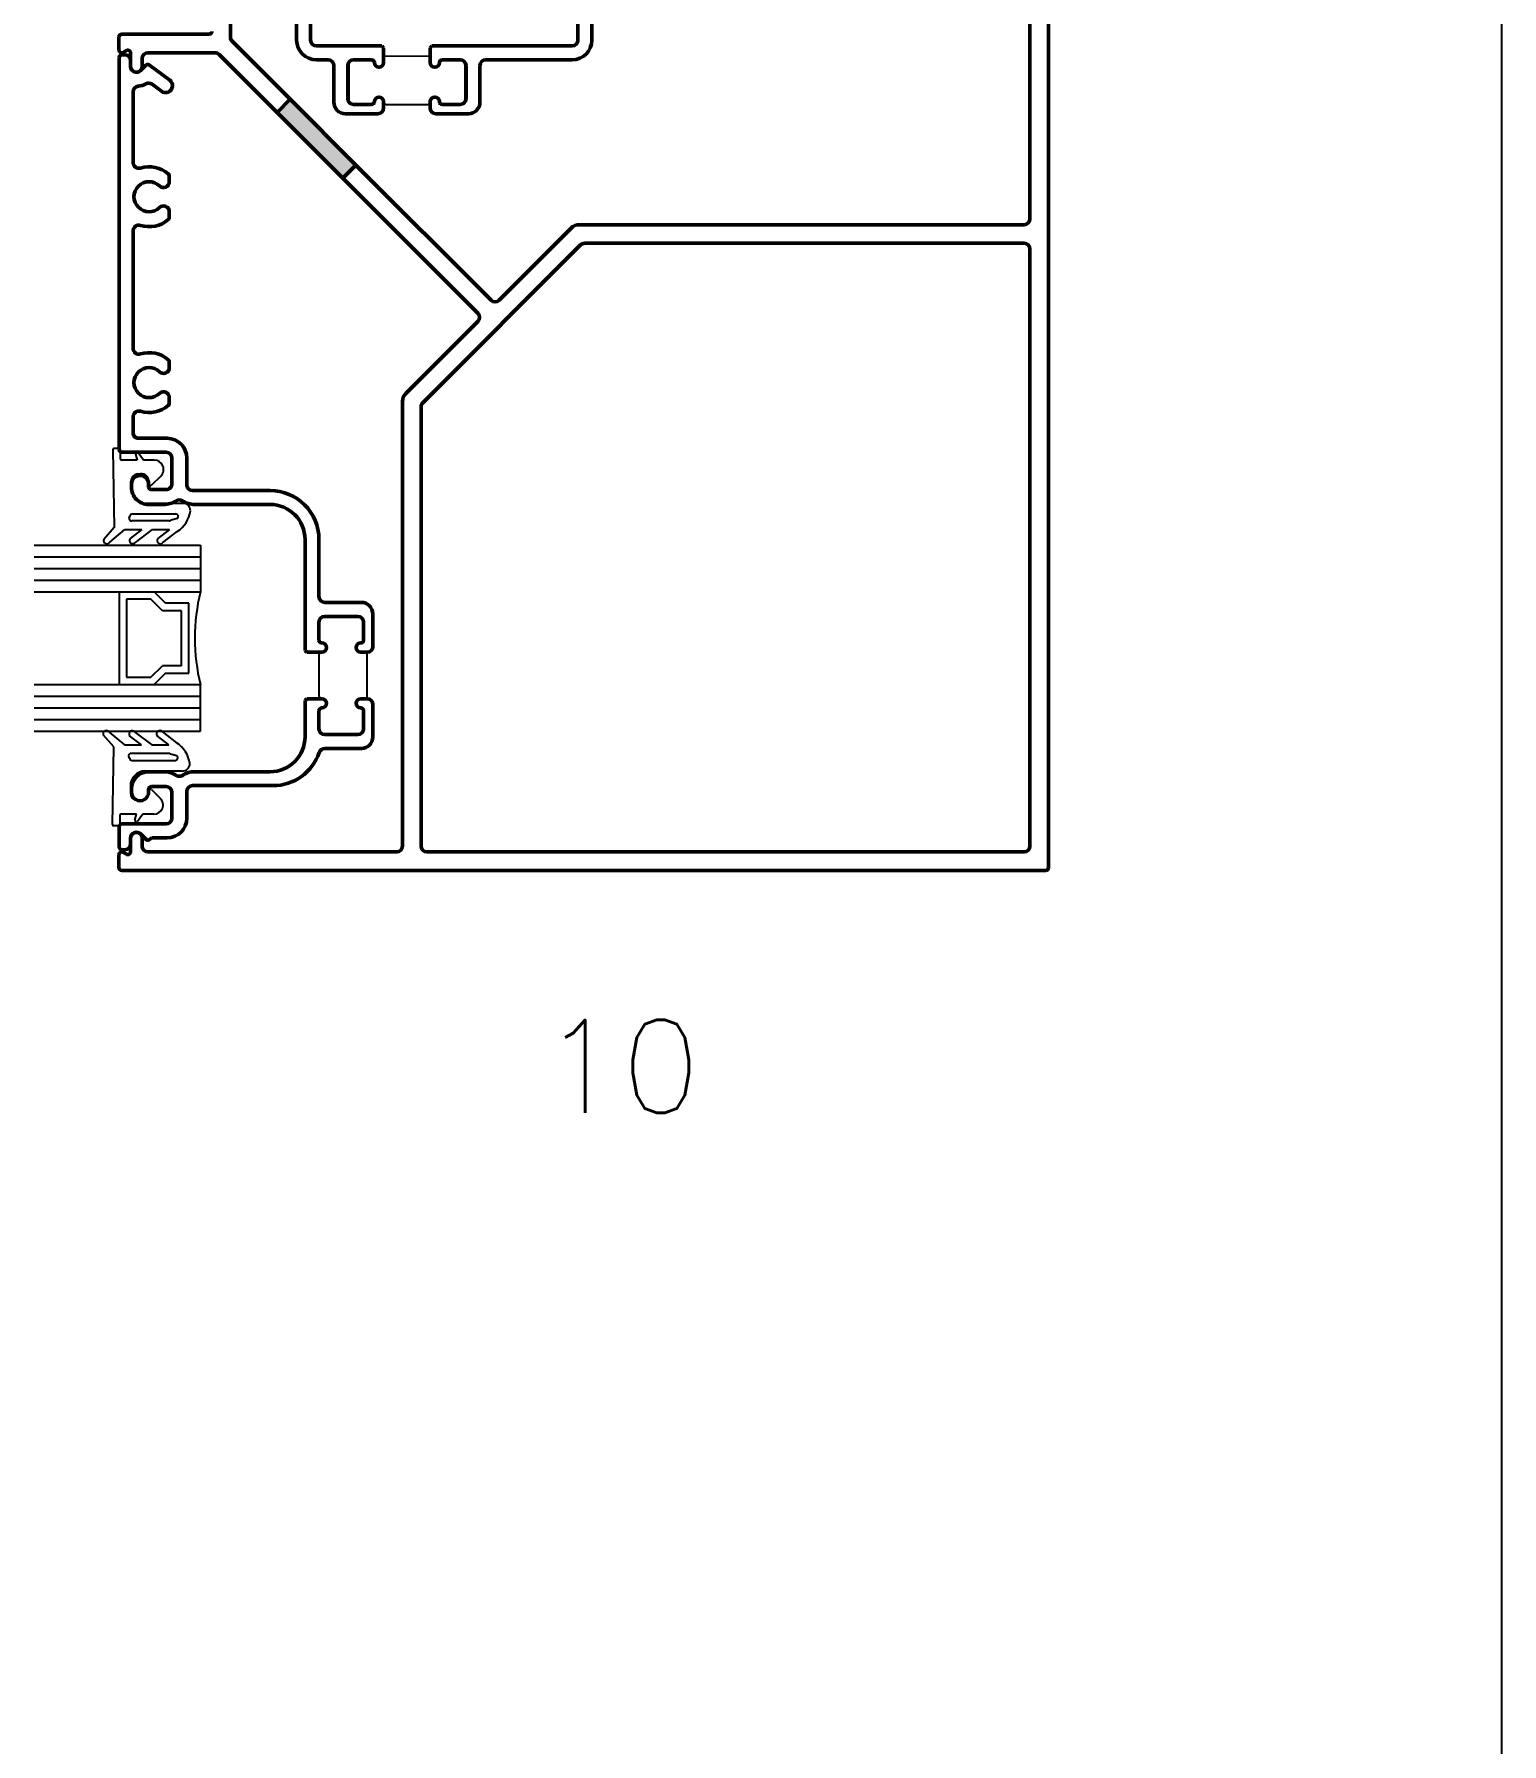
# Model space of a CAD drawing. Header units: inches. Extents: x -1.3 to 32.6, y -0.2 to 43.7.
# Drawn here: x 24.66 to 32.55, y 21.8 to 31 of the extents above; entities that cross this region are included whole.
import ezdxf

# ---------------------------------------------------------------- set-up
doc = ezdxf.new("R2010")
doc.units = ezdxf.units.IN
doc.header["$MEASUREMENT"] = 0
for name, color, linetype in [('R-ANNO-TEXT', 6, 'Continuous'), ('R-SWTS-DET1', 1, 'Continuous'), ('R-SWTS-OTLN', 2, 'Continuous')]:
    doc.layers.add(name, color=color, linetype=linetype)
doc.styles.add('SWTSTEXT', font='romans.shx')

msp = doc.modelspace()

# ---------------------------------------------------------------- hatches: boundary and pattern name
at = {"layer": 'R-SWTS-DET1'}
msp.add_hatch(color=256, dxfattribs=at).paths.add_polyline_path([(26.03551, 30.64826), (25.9648, 30.57755), (26.31835, 30.224), (26.38906, 30.29471)])

# ---------------------------------------------------------------- linework, layer by layer
at = {"layer": 'R-SWTS-DET1', "lineweight": 50}
for p, q in [((30.11443, 31.48363), (30.11443, 26.51363)), ((25.71443, 31.34312), (25.71443, 30.98218)), ((30.01443, 30.00463), (30.01443, 31.34263)), ((26.07033, 31.10363), (26.07033, 30.96663)), ((27.65833, 30.96646), (27.65833, 31.10363)), ((26.14533, 30.96663), (26.14533, 31.09083)), ((27.58333, 31.09083), (27.58333, 30.96663)), ((25.11444, 30.91361), (25.11444, 30.98363)), ((25.12944, 30.99863), (25.59943, 30.99863)), ((25.15494, 30.91101), (25.13694, 30.90062)), ((25.72351, 30.96026), (26.03551, 30.64826)), ((26.52833, 30.93563), (26.17633, 30.93563)), ((26.53833, 30.92563), (26.52833, 30.93563)), ((26.53833, 30.84563), (26.53833, 30.92563)), ((26.79833, 30.93563), (26.78833, 30.92563)), ((26.78833, 30.92563), (26.78833, 30.84563)), ((27.55233, 30.93563), (26.79833, 30.93563)), ((25.11544, 30.87258), (25.11544, 28.76423)), ((25.14644, 30.88758), (25.13044, 30.88758)), ((25.17744, 30.82462), (25.17744, 30.89802)), ((25.17744, 30.82462), (25.17744, 30.85658)), ((25.25907, 30.83142), (25.23036, 30.8027)), ((25.23944, 30.86763), (25.23944, 30.82462)), ((25.63088, 30.89863), (25.27044, 30.89863)), ((25.38742, 30.75182), (25.27863, 30.83284)), ((25.9648, 30.57755), (25.6528, 30.88955)), ((26.17633, 30.86063), (26.23933, 30.86063)), ((26.27033, 30.82963), (26.27033, 30.63263)), ((26.34533, 30.65163), (26.34533, 30.82963)), ((26.37633, 30.86063), (26.47333, 30.86063)), ((26.85333, 30.86063), (26.95033, 30.86063)), ((26.98133, 30.82963), (26.98133, 30.65163)), ((27.05633, 30.63263), (27.05633, 30.82938)), ((27.08758, 30.86063), (27.5525, 30.86063)), ((25.29238, 30.72912), (25.34263, 30.69168)), ((25.19044, 30.30794), (25.19044, 30.68824)), ((26.03551, 30.64826), (25.9648, 30.57755)), ((26.03551, 30.64826), (26.38906, 30.29471)), ((26.53833, 30.60163), (26.53833, 30.63563)), ((26.78833, 30.63563), (26.78833, 30.60163)), ((26.31835, 30.224), (25.9648, 30.57755)), ((26.33233, 30.57063), (26.50733, 30.57063)), ((26.47333, 30.62063), (26.37633, 30.62063)), ((26.81933, 30.57063), (26.99433, 30.57063)), ((26.95033, 30.62063), (26.85333, 30.62063)), ((26.31835, 30.224), (26.38906, 30.29471)), ((26.38906, 30.29471), (27.1158, 29.56797)), ((25.38546, 30.20437), (25.38546, 30.23571)), ((27.04509, 29.49726), (26.31835, 30.224)), ((25.38546, 30.01228), (25.38546, 30.04362)), ((25.19044, 29.30794), (25.19044, 29.94005)), ((27.15964, 29.56797), (27.54715, 29.95547)), ((27.59099, 29.97363), (29.98343, 29.97363)), ((26.74851, 29.01542), (27.59765, 29.86455)), ((27.61957, 29.87363), (29.98343, 29.87363)), ((30.01443, 29.84263), (30.01443, 26.62963)), ((26.65759, 29.06592), (27.04509, 29.45342)), ((25.38546, 29.20437), (25.38546, 29.23571)), ((25.38546, 29.01228), (25.38546, 29.04362)), ((26.63943, 26.62963), (26.63943, 29.02208)), ((26.73943, 26.62963), (26.73943, 28.9935)), ((25.19044, 28.85423), (25.19044, 28.94005)), ((25.37344, 28.82423), (25.22044, 28.82423)), ((25.13044, 28.74923), (25.36844, 28.74923)), ((25.39944, 28.71823), (25.39944, 28.57923)), ((25.47944, 28.57423), (25.47944, 28.71823)), ((25.18144, 28.57773), (25.18144, 28.56123)), ((25.27434, 28.56323), (25.27434, 28.57653)), ((25.36844, 28.54823), (25.28934, 28.54823)), ((25.92744, 28.54323), (25.51044, 28.54323)), ((25.27444, 28.46823), (25.35474, 28.46823)), ((25.52324, 28.46823), (25.92744, 28.46823)), ((26.11544, 28.28023), (26.11544, 27.68323)), ((26.19044, 27.97248), (26.19044, 28.28023)), ((26.41844, 27.94123), (26.22169, 27.94123)), ((26.48044, 27.70423), (26.48044, 27.87923)), ((26.19044, 27.73823), (26.19044, 27.83523)), ((26.22144, 27.86623), (26.39944, 27.86623)), ((26.43044, 27.83523), (26.43044, 27.73823)), ((26.11544, 27.68323), (26.12544, 27.67323)), ((26.12544, 27.67323), (26.20544, 27.67323)), ((26.20544, 27.67323), (26.20544, 27.67323)), ((26.41544, 27.67323), (26.44944, 27.67323)), ((26.11544, 27.41323), (26.12544, 27.42323)), ((26.11544, 27.21823), (26.11544, 27.41323)), ((26.12544, 27.42323), (26.20544, 27.42323)), ((26.20544, 27.42323), (26.20544, 27.42323)), ((26.41544, 27.42323), (26.44944, 27.42323)), ((26.19044, 27.35823), (26.19044, 27.26123)), ((26.43044, 27.26123), (26.43044, 27.35823)), ((26.48044, 27.39223), (26.48044, 27.21723)), ((26.22144, 27.23023), (26.39944, 27.23023)), ((26.41844, 27.15523), (26.22144, 27.15523)), ((25.27444, 27.03023), (25.35474, 27.03023)), ((25.94287, 26.95523), (25.51044, 26.95523)), ((25.52324, 27.03023), (25.92744, 27.03023)), ((25.18144, 26.92073), (25.18144, 26.93723)), ((25.27434, 26.93523), (25.27434, 26.92183)), ((25.36844, 26.95023), (25.28934, 26.95023)), ((25.39944, 26.78023), (25.39944, 26.91923)), ((25.47944, 26.92423), (25.47944, 26.78023)), ((25.11544, 26.62533), (25.11544, 26.73423)), ((25.13044, 26.74923), (25.36844, 26.74923)), ((25.25907, 26.6665), (25.23036, 26.69521)), ((25.14644, 26.61033), (25.13044, 26.61033)), ((25.13694, 26.59665), (25.15494, 26.58625)), ((25.17744, 26.67329), (25.17744, 26.64133)), ((25.17744, 26.59925), (25.17744, 26.67264)), ((25.23944, 26.67264), (25.23944, 26.62963)), ((25.27044, 26.59863), (26.60843, 26.59863)), ((25.29092, 26.67423), (25.27863, 26.66507)), ((25.37344, 26.67423), (25.29092, 26.67423)), ((29.98343, 26.59863), (26.77043, 26.59863)), ((25.11444, 26.51363), (25.11444, 26.58366)), ((30.09943, 26.49863), (25.12944, 26.49863))]:
    msp.add_line(p, q, dxfattribs=at)
at = {"layer": 'R-SWTS-DET1'}
for p, q in [((26.3506, 30.84536), (26.3506, 30.63536)), ((26.4736, 30.86036), (26.3656, 30.86036)), ((26.7886, 30.87963), (26.5386, 30.87936)), ((26.5386, 30.87936), (26.5386, 30.84536)), ((26.7886, 30.84536), (26.7886, 30.87936)), ((26.9616, 30.86036), (26.8536, 30.86036)), ((26.9766, 30.63536), (26.9766, 30.84536)), ((25.9648, 30.57755), (26.03551, 30.64826)), ((26.3656, 30.62036), (26.4736, 30.62036)), ((26.5536, 30.62036), (26.7736, 30.62036)), ((26.8536, 30.62036), (26.9616, 30.62036)), ((25.08244, 28.76259), (25.08935, 28.34412)), ((25.11644, 28.76859), (25.08844, 28.76859)), ((25.12244, 28.71259), (25.12244, 28.76259)), ((25.21231, 28.70659), (25.12844, 28.70659)), ((25.20349, 28.73952), (25.21231, 28.70659)), ((25.24588, 28.70659), (25.21774, 28.74622)), ((25.30473, 28.70659), (25.24588, 28.70659)), ((25.21526, 28.63248), (25.23126, 28.63388)), ((25.29182, 28.57297), (25.34008, 28.62123)), ((25.17875, 28.55429), (25.17875, 28.59263)), ((25.27475, 28.59403), (25.27475, 28.58004)), ((25.45875, 28.47429), (25.25875, 28.47429)), ((25.08935, 28.34412), (25.03301, 28.2802)), ((25.06509, 28.26479), (25.14679, 28.33406)), ((25.08935, 28.34412), (25.08935, 28.34412)), ((25.14679, 28.33406), (25.23789, 28.33406)), ((25.23789, 28.33406), (25.17404, 28.28459)), ((25.20359, 28.26438), (25.29413, 28.33406)), ((25.29413, 28.33406), (25.38594, 28.33406)), ((25.38594, 28.33406), (25.32289, 28.28483)), ((24.65868, 28.24874), (25.55317, 28.24874)), ((25.35138, 28.26312), (25.42698, 28.32237)), ((25.55317, 28.24874), (25.55317, 27.99874)), ((24.65868, 28.18624), (25.55317, 28.18624)), ((24.65868, 28.12374), (25.55317, 28.12374)), ((24.65868, 28.06124), (25.55317, 28.06124)), ((24.65868, 27.99874), (25.55317, 27.99874)), ((25.11517, 27.99874), (25.11517, 27.49874)), ((25.36517, 27.93674), (25.30317, 27.99874)), ((25.2866, 27.95874), (25.15517, 27.95874)), ((25.15517, 27.95874), (25.15517, 27.53874)), ((25.3486, 27.89674), (25.2866, 27.95874)), ((25.45017, 27.89674), (25.3486, 27.89674)), ((25.49017, 27.93674), (25.36517, 27.93674)), ((25.45017, 27.60074), (25.45017, 27.89674)), ((25.49017, 27.56074), (25.49017, 27.93674)), ((26.19053, 27.84613), (26.19053, 27.73813)), ((26.41553, 27.86113), (26.20553, 27.86113)), ((26.43053, 27.73813), (26.43053, 27.84613)), ((25.2866, 27.53874), (25.3486, 27.60074)), ((25.45017, 27.60074), (25.3486, 27.60074)), ((26.19053, 27.65813), (26.19053, 27.43813)), ((26.44953, 27.67313), (26.41553, 27.67313)), ((26.4498, 27.42313), (26.44953, 27.67313)), ((25.15517, 27.53874), (25.2866, 27.53874)), ((25.36517, 27.56074), (25.30317, 27.49874)), ((25.36517, 27.56074), (25.49017, 27.56074)), ((24.65868, 27.49874), (25.55317, 27.49874)), ((24.65868, 27.43624), (25.55317, 27.43624)), ((25.55317, 27.24874), (25.55317, 27.49874)), ((26.41553, 27.42313), (26.44953, 27.42313)), ((24.65868, 27.37374), (25.55317, 27.37374)), ((26.19053, 27.35813), (26.19053, 27.25013)), ((26.43053, 27.25013), (26.43053, 27.35813)), ((24.65868, 27.31124), (25.55317, 27.31124)), ((24.65868, 27.24874), (25.55317, 27.24874)), ((25.06212, 27.24341), (25.14382, 27.17414)), ((25.20063, 27.24381), (25.29116, 27.17414)), ((25.34841, 27.24508), (25.42401, 27.18583)), ((26.20553, 27.23513), (26.41553, 27.23513)), ((25.08639, 27.16408), (25.03005, 27.22799)), ((25.07947, 26.74561), (25.08639, 27.16408)), ((25.08639, 27.16408), (25.08639, 27.16408)), ((25.14382, 27.17414), (25.23493, 27.17414)), ((25.23493, 27.17414), (25.17108, 27.22361)), ((25.29116, 27.17414), (25.38298, 27.17414)), ((25.38298, 27.17414), (25.31993, 27.22337)), ((25.17578, 26.95391), (25.17578, 26.91556)), ((25.45578, 27.03391), (25.25578, 27.03391)), ((25.2123, 26.87572), (25.2283, 26.87432)), ((25.27178, 26.91416), (25.27178, 26.92816)), ((25.28886, 26.93523), (25.33712, 26.88697)), ((25.11947, 26.79561), (25.11947, 26.74561)), ((25.20935, 26.80161), (25.12547, 26.80161)), ((25.20052, 26.76868), (25.20935, 26.80161)), ((25.24291, 26.80161), (25.21477, 26.76198)), ((25.30176, 26.80161), (25.24291, 26.80161)), ((25.11347, 26.73961), (25.08547, 26.73961))]:
    msp.add_line(p, q, dxfattribs=at)
at = {"layer": 'R-SWTS-DET1', "lineweight": 25}
for p, q in [((25.16871, 28.39668), (25.17367, 28.40461)), ((25.38483, 28.37951), (25.18355, 28.37951)), ((25.18851, 28.41744), (25.41875, 28.41744)), ((25.42935, 28.39183), (25.39544, 28.3839)), ((25.16575, 27.11152), (25.1707, 27.10359)), ((25.38187, 27.12869), (25.18059, 27.12869)), ((25.18555, 27.09076), (25.41578, 27.09076)), ((25.42639, 27.11637), (25.39247, 27.12429))]:
    msp.add_line(p, q, dxfattribs=at)
at = {"layer": 'R-SWTS-DET1'}
for points in [[(26.5386, 30.87936), (26.5386, 30.84536, -0.408), (26.5136, 30.82036, -0.4120056), (26.4886, 30.84536, 0.4133333), (26.4736, 30.86036), (26.3656, 30.86036, 0.4133333), (26.3506, 30.84536), (26.3506, 30.63536, 0.4133333), (26.3656, 30.62036), (26.4736, 30.62036, 0.4133333), (26.4886, 30.63536, -0.416), (26.5136, 30.66036, -0.4120056), (26.5386, 30.63536, 0.4133333), (26.5536, 30.62036), (26.7736, 30.62036, 0.4133333), (26.7886, 30.63536, -0.416), (26.8136, 30.66036, -0.4120056), (26.8386, 30.63536, 0.4133333), (26.8536, 30.62036), (26.9616, 30.62036, 0.4133333), (26.9766, 30.63536), (26.9766, 30.84536, 0.4133333), (26.9616, 30.86036), (26.8536, 30.86036, 0.4133333), (26.8386, 30.84536, -0.408), (26.8136, 30.82036, -0.4120056), (26.7886, 30.84536), (26.7886, 30.87936, -0.0021902), (26.7886, 30.87963)], [(26.44953, 27.67313), (26.41553, 27.67313, -0.408), (26.39053, 27.69813, -0.4120056), (26.41553, 27.72313, 0.4133333), (26.43053, 27.73813), (26.43053, 27.84613, 0.4133333), (26.41553, 27.86113), (26.20553, 27.86113, 0.4133333), (26.19053, 27.84613), (26.19053, 27.73813, 0.4133333), (26.20553, 27.72313, -0.416), (26.23053, 27.69813, -0.4120056), (26.20553, 27.67313, 0.4133333), (26.19053, 27.65813), (26.19053, 27.43813, 0.4133333), (26.20553, 27.42313, -0.416), (26.23053, 27.39813, -0.4120056), (26.20553, 27.37313, 0.4133333), (26.19053, 27.35813), (26.19053, 27.25013, 0.4133333), (26.20553, 27.23513), (26.41553, 27.23513, 0.4133333), (26.43053, 27.25013), (26.43053, 27.35813, 0.4133333), (26.41553, 27.37313, -0.408), (26.39053, 27.39813, -0.4120056), (26.41553, 27.42313), (26.44953, 27.42313, -0.0021902), (26.4498, 27.42313)]]:
    msp.add_lwpolyline(points, format="xyb", close=True, dxfattribs=at)
at = {"layer": 'R-SWTS-DET1', "lineweight": 50}
for centre, radius, start, end in [((25.59943, 31.01363), 0.015, 270, 0), ((25.12944, 30.98363), 0.015, 90, 180), ((25.12944, 30.91361), 0.015, 180, 300), ((25.16244, 30.89802), 0.015, 0, 120), ((25.74543, 30.98218), 0.031, 180, 225), ((26.17633, 30.96663), 0.106, 180, 270), ((26.17633, 30.96663), 0.031, 180, 270), ((27.55226, 30.9667), 0.03107, 270.128223, 359.871777), ((27.55226, 30.9667), 0.10607, 270.128223, 359.871777), ((25.13044, 30.87258), 0.015, 90, 180), ((25.14637, 30.85651), 0.03107, 0.128223, 89.871777), ((25.20844, 30.82462), 0.031, 180, 315), ((25.20844, 30.82462), 0.031, 180, 0), ((25.27044, 30.86763), 0.031, 90, 180), ((25.26967, 30.82081), 0.015, 53.323668, 135), ((25.63088, 30.86763), 0.031, 45, 90), ((26.23933, 30.82963), 0.031, 360, 90), ((26.37633, 30.82963), 0.031, 90, 180), ((26.47333, 30.84563), 0.015, 0, 90), ((26.51333, 30.84563), 0.025, 180, 0), ((26.81333, 30.84563), 0.025, 180, 360), ((26.85333, 30.84563), 0.015, 90, 180), ((26.95033, 30.82963), 0.031, 0, 90), ((27.08758, 30.82938), 0.03125, 90, 180), ((25.20844, 30.82462), 0.106, 275.445018, 298.526371), ((25.27386, 30.70426), 0.031, 53.311574, 118.526371), ((25.36503, 30.72174), 0.0375, 233.311574, 53.335763), ((25.22144, 30.68824), 0.031, 95.445018, 180), ((26.37633, 30.65163), 0.031, 180, 270), ((26.47333, 30.63563), 0.015, 270, 0), ((26.51333, 30.63563), 0.025, 360, 180), ((26.81333, 30.63563), 0.025, 0, 180), ((26.85333, 30.63563), 0.015, 180, 270), ((26.95033, 30.65163), 0.031, 270, 360), ((26.33233, 30.63263), 0.062, 180, 270), ((26.50733, 30.60163), 0.031, 270, 0), ((26.81933, 30.60163), 0.031, 180, 270), ((26.99433, 30.63263), 0.062, 270, 360), ((25.22144, 30.30794), 0.031, 180, 286.654964), ((25.27646, 30.124), 0.161, 49.92157, 106.654964), ((25.27646, 30.124), 0.081, 45.858835, 314.141165), ((25.35446, 30.20437), 0.031, 225.858835, 0), ((25.37046, 30.23571), 0.015, 0, 49.92157), ((25.27646, 30.124), 0.161, 253.345036, 310.07843), ((25.35446, 30.04362), 0.031, 0, 134.141165), ((25.37046, 30.01228), 0.015, 310.07843, 360), ((29.98343, 30.00463), 0.031, 270, 0), ((25.22144, 29.94005), 0.031, 73.345036, 180), ((27.59099, 29.91163), 0.062, 90, 135), ((27.61957, 29.84263), 0.031, 90, 135), ((29.98343, 29.84263), 0.031, 0, 90), ((27.13772, 29.58989), 0.031, 225, 315), ((27.02317, 29.47534), 0.031, 315, 45), ((25.22144, 29.30794), 0.031, 180, 286.654964), ((25.27646, 29.124), 0.161, 49.92157, 106.654964), ((25.27646, 29.124), 0.081, 45.858835, 314.141165), ((25.35446, 29.20437), 0.031, 225.858835, 0), ((25.37046, 29.23571), 0.015, 360, 49.92157), ((25.35446, 29.04362), 0.031, 0, 134.141165), ((25.27646, 29.124), 0.161, 253.345036, 310.07843), ((25.37046, 29.01228), 0.015, 310.07843, 0), ((26.70143, 29.02208), 0.062, 135, 180), ((26.77043, 28.9935), 0.031, 135, 180), ((25.22144, 28.94005), 0.031, 73.345036, 180), ((25.22014, 28.85393), 0.02971, 179.435189, 270.564811), ((25.37325, 28.71804), 0.10618, 0.098433, 89.901567), ((25.13044, 28.76423), 0.015, 180, 270), ((25.36837, 28.71816), 0.03107, 0.128223, 89.871777), ((25.22789, 28.57777), 0.04646, 358.46463, 180.055259), ((25.2743, 28.56109), 0.09287, 179.917844, 270.082156), ((25.28934, 28.56323), 0.015, 180, 270), ((25.36854, 28.57912), 0.0309, 269.812414, 0.187586), ((25.51044, 28.57423), 0.031, 180, 269.999924), ((25.92744, 28.28023), 0.263, 0.000023, 89.999981), ((25.35513, 28.59182), 0.1236, 269.815236, 302.881107), ((25.43899, 28.46185), 0.03108, 57.387412, 122.612588), ((25.52284, 28.59182), 0.1236, 237.118893, 270.184764), ((25.92744, 28.28023), 0.188, 360, 90), ((26.22169, 27.97248), 0.03125, 180, 270), ((26.41844, 27.87923), 0.062, 0, 90), ((26.22144, 27.83523), 0.031, 90, 180), ((26.39944, 27.83523), 0.031, 0, 90), ((26.20544, 27.73823), 0.015, 180, 270), ((26.20544, 27.69823), 0.025, 270, 90), ((26.41544, 27.69823), 0.025, 90, 270), ((26.41544, 27.73823), 0.015, 270, 360), ((26.44944, 27.70423), 0.031, 270, 0), ((26.20544, 27.39823), 0.025, 270, 90), ((26.41544, 27.39823), 0.025, 90, 270), ((26.44944, 27.39223), 0.031, 0, 90), ((26.20544, 27.35823), 0.015, 90, 180), ((26.41544, 27.35823), 0.015, 360, 90), ((26.22144, 27.26123), 0.031, 180, 270), ((26.39944, 27.26123), 0.031, 270, 360), ((25.92744, 27.21823), 0.188, 270, 0), ((26.22144, 27.12423), 0.031, 90, 161.35353), ((26.41844, 27.21723), 0.062, 270, 360), ((25.94287, 27.21823), 0.263, 270, 341.35353), ((25.27447, 26.93719), 0.09304, 90.022954, 179.977046), ((25.35462, 26.90541), 0.12482, 57.200256, 89.947148), ((25.43899, 27.0365), 0.03108, 237.387412, 302.612588), ((25.52335, 26.90541), 0.12482, 90.052852, 122.799744), ((25.51044, 26.92423), 0.031, 90, 180), ((25.22789, 26.92068), 0.04646, 179.943155, 1.413625), ((25.28934, 26.93523), 0.015, 90, 180), ((25.36837, 26.91916), 0.03107, 0.128223, 89.871777), ((25.36844, 26.78023), 0.031, 270, 0), ((25.37342, 26.78024), 0.10601, 270.006094, 359.993906), ((25.13044, 26.73423), 0.015, 90, 180), ((25.20844, 26.67329), 0.031, 45, 180), ((25.20844, 26.67264), 0.031, 360, 180), ((25.12944, 26.58366), 0.015, 60, 180), ((25.13044, 26.62533), 0.015, 180, 270), ((25.14637, 26.6414), 0.03107, 270.128223, 359.871777), ((25.16244, 26.59925), 0.015, 240, 0), ((25.27044, 26.62963), 0.031, 180, 270), ((25.26967, 26.6771), 0.015, 225, 306.676332), ((26.60843, 26.62963), 0.031, 270, 360), ((26.77043, 26.62963), 0.031, 180, 270), ((29.98343, 26.62963), 0.031, 270, 0), ((25.12944, 26.51363), 0.015, 180, 270), ((30.09943, 26.51363), 0.015, 270, 0)]:
    msp.add_arc(centre, radius, start, end, dxfattribs=at)
at = {"layer": 'R-SWTS-DET1'}
for centre, radius, start, end in [((26.36562, 30.84534), 0.01502, 90.086122, 179.913878), ((26.47358, 30.84534), 0.01502, 0.086122, 89.913878), ((26.5136, 30.84541), 0.025, 180.126604, 359.873396), ((26.81933, 30.87963), 0.03073, 180, 180.501953), ((26.8136, 30.84541), 0.025, 180.126604, 359.873396), ((26.85362, 30.84534), 0.01502, 90.086122, 179.913878), ((26.96158, 30.84534), 0.01502, 0.086122, 89.913878), ((26.36562, 30.63538), 0.01502, 180.086122, 269.913878), ((26.47358, 30.63538), 0.01502, 270.086122, 359.913878), ((26.5136, 30.6354), 0.025, 359.897709, 180.102291), ((26.55362, 30.63538), 0.01502, 180.086122, 269.913878), ((26.77358, 30.63538), 0.01502, 270.086122, 359.913878), ((26.8136, 30.6354), 0.025, 359.897709, 180.102291), ((26.85362, 30.63538), 0.01502, 180.086122, 269.913878), ((26.96158, 30.63538), 0.01502, 270.086122, 359.913878), ((25.08844, 28.76259), 0.006, 90, 180), ((25.11644, 28.76259), 0.006, 360, 90), ((25.12844, 28.71259), 0.006, 180, 270), ((25.21121, 28.74159), 0.008, 35.373884, 195), ((25.30473, 28.65659), 0.05, 315, 90), ((25.21875, 28.59263), 0.04, 95, 180), ((25.23475, 28.59403), 0.04, 360, 95), ((25.25875, 28.55429), 0.08, 180, 270), ((25.28475, 28.58004), 0.01, 180, 315), ((25.34551, 28.45358), 0.15445, 301.835453, 352.823066), ((25.45875, 28.43429), 0.04, 360, 90), ((25.04998, 28.27443), 0.01792, 161.208818, 327.457001), ((25.18935, 28.27527), 0.01792, 148.656693, 322.602283), ((25.33759, 28.27457), 0.01792, 145.088017, 320.262848), ((26.55146, 27.74874), 1.02912, 165.940637, 194.059304), ((26.20555, 27.84611), 0.01502, 90.086122, 179.913878), ((26.41551, 27.84611), 0.01502, 0.086122, 89.913878), ((26.20555, 27.73815), 0.01502, 180.086122, 269.913878), ((26.20557, 27.69813), 0.025, 269.897709, 90.102291), ((26.41559, 27.69813), 0.025, 90.126604, 269.873396), ((26.41551, 27.73815), 0.01502, 270.086122, 359.913878), ((26.20555, 27.65811), 0.01502, 90.086122, 179.913878), ((26.20555, 27.43815), 0.01502, 180.086122, 269.913878), ((26.20557, 27.39813), 0.025, 269.897709, 90.102291), ((26.41559, 27.39813), 0.025, 90.126604, 269.873396), ((26.4498, 27.3924), 0.03073, 90, 90.501953), ((26.20555, 27.35811), 0.01502, 90.086122, 179.913878), ((26.41551, 27.35811), 0.01502, 0.086122, 89.913878), ((25.04701, 27.23377), 0.01792, 32.542999, 198.791182), ((25.18639, 27.23293), 0.01792, 37.397717, 211.343307), ((25.33463, 27.23362), 0.01792, 39.737152, 214.911983), ((26.20555, 27.25015), 0.01502, 180.086122, 269.913878), ((26.41551, 27.25015), 0.01502, 270.086122, 359.913878), ((25.34255, 27.05461), 0.15445, 7.176934, 58.164547), ((25.45578, 27.07391), 0.04, 270, 0), ((25.25578, 26.95391), 0.08, 90, 180), ((25.21578, 26.91556), 0.04, 180, 265), ((25.23178, 26.91416), 0.04, 265, 0), ((25.28178, 26.92816), 0.01, 45, 180), ((25.30176, 26.85161), 0.05, 270, 45), ((25.12547, 26.79561), 0.006, 90, 180), ((25.08547, 26.74561), 0.006, 180, 270), ((25.11347, 26.74561), 0.006, 270, 0), ((25.20825, 26.76661), 0.008, 165, 324.626116)]:
    msp.add_arc(centre, radius, start, end, dxfattribs=at)
at = {"layer": 'R-SWTS-DET1', "lineweight": 25}
for centre, start, end in [((25.18355, 28.39451), 171.683574, 270), ((25.18851, 28.40244), 90, 171.683574), ((25.38483, 28.39451), 270, 315), ((25.41875, 28.40244), 315, 90), ((25.18059, 27.11369), 90, 188.316426), ((25.18555, 27.10576), 188.316426, 270), ((25.38187, 27.11369), 45, 90), ((25.41578, 27.10576), 270, 45)]:
    msp.add_arc(centre, 0.015, start, end, dxfattribs=at)
at = {"layer": 'R-SWTS-OTLN'}
msp.add_line((32.5527, -0.15797), (32.5527, 43.71803), dxfattribs=at)

# ---------------------------------------------------------------- texts
at = {"layer": 'R-ANNO-TEXT', "style": 'SWTSTEXT'}
msp.add_text('10', height=0.5, dxfattribs=at).set_placement((27.38645, 25.19486, 24.84277))

doc.saveas('drawing.dxf')
